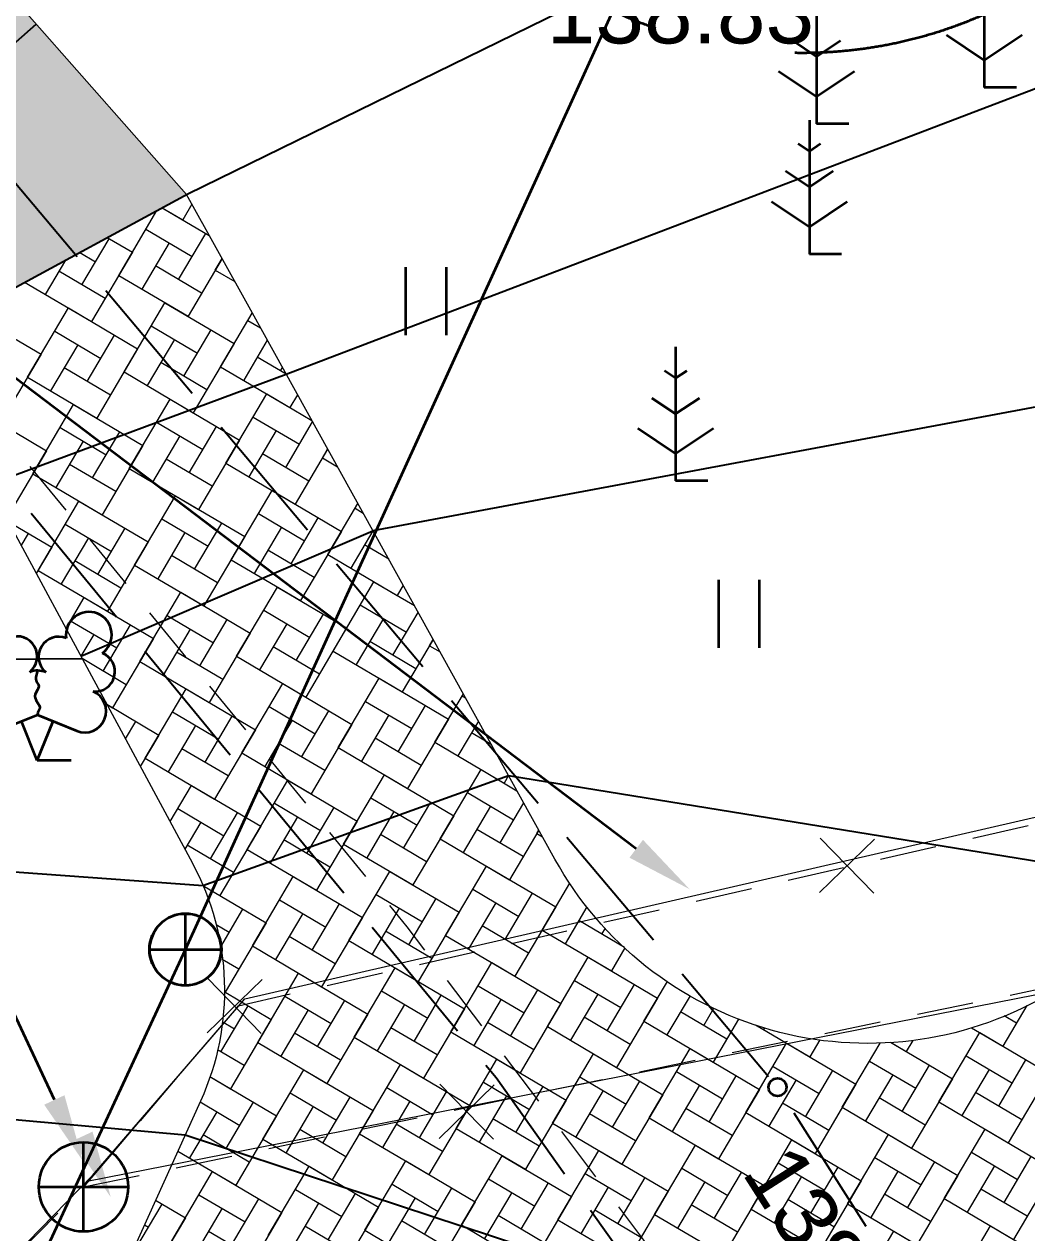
# Model space of a CAD drawing. Header units: millimetres. Extents: x 368386 to 996118, y -334862 to 250838.
# Drawn here: x 779516 to 790731, y -80723 to -67202 of the extents above; entities that cross this region are included whole.
import ezdxf

# ---------------------------------------------------------------- set-up
doc = ezdxf.new("R2010")
doc.units = ezdxf.units.MM
doc.header["$MEASUREMENT"] = 0
doc.set_wipeout_variables(frame=1)
for name, pattern in [('HIDDEN', [4762.5, 3175, -1587.5]), ('Long Dashed', [1058.3333015441901, 634.9999904632571, -423.333311080933]), ('PINNASTEE', [2000, 1500, -500]), ('Wipeout_Contour', [1000, 0, -1000])]:
    doc.linetypes.add(name, pattern=pattern)
doc.layers.add('_uusvertikaal', color=5, linetype='Continuous')
doc.layers.add('New_KANAL_ELEMENDID', color=7, linetype='Continuous')
for name, color, linetype, lineweight in [('New__ASENDIPLAAN_Pen_No__1', 7, 'Continuous', 13), ('New__PRONTEX_TEKST_Pen_No__7', 7, 'Continuous', 35), ('New_ei pindi_Pen_No__7', 7, 'Continuous', 35), ('New_HALJASTUS#1_Pen_No__7', 7, 'Continuous', 35), ('New_KANAL_ELEMENDID_Pen_No__7', 7, 'Continuous', 35), ('New_Kanal_proj_kinnistu_Pen_No__36', 34, 'Continuous', 35), ('New_KKAEV_Pen_No__7', 7, 'Continuous', 35), ('New_korgus-EH2000#1_Pen_No__1', 7, 'Continuous', 13), ('New_korgus-EH2000#1_Pen_No__7', 7, 'Continuous', 35), ('New_KTRASS_Pen_No__75', 6, 'Continuous', 20), ('New_LIKV_TORUSTIK_Pen_No__1', 7, 'Continuous', 13), ('New_likvideeritav_Pen_No__1', 7, 'Continuous', 13), ('New_PUU_Pen_No__7', 7, 'Continuous', 35)]:
    doc.layers.add(name, color=color, linetype=linetype, lineweight=lineweight)
for name, color, linetype, lineweight, true_color in [('New__ASENDIPLAAN_Pen_No__102', 7, 'Continuous', 13, 0xcccccc), ('New__ASENDIPLAAN_Pen_No__181', 7, 'Continuous', 0, 0xe8e8e8), ('New_MPKAABEL_Pen_No__3', 7, 'Continuous', 18, 0xff6600), ('New_TEE#1_Pen_No__162', 7, 'Continuous', 25, 0xaaaaaa)]:
    doc.layers.add(name, color=color, linetype=linetype, lineweight=lineweight, true_color=true_color)
doc.styles.add('GENERATED_STYLE_1', font='arial.ttf')
doc.linetypes.add('Kanal11', pattern='A,0,[1,TRN_EP_AS-4-01_V01_Asendiplaan1.Shx,S=13.49206349206349,R=0,X=0,Y=0],-2650,0', length=2650)
doc.linetypes.add('Ristid', pattern='A,0,[3,TRN_EP_AS-4-01_V01_Asendiplaan1.Shx,S=2000,R=0,X=0,Y=0],-2000,0', length=2000)

# ---------------------------------------------------------------- blocks, each defined once
blk = doc.blocks.new('*X1')
at = {"layer": 'New__ASENDIPLAAN_Pen_No__102', "color": 254, "linetype": 'Continuous', "lineweight": 13, "true_color": 0xcccccc}
for p, q in [((781392.1156326815, -69216.0294997487), (781289.4223607387, -69390.0237996359)), ((780573.6103693676, -70012.6096917098), (781001.4186812617, -69287.76953124294)), ((781061.3016196953, -69255.3845309302), (781289.4223607387, -69390.0237996359)), ((781061.3016196954, -69255.38453093017), (781585.3377622878, -69564.67619240431)), ((780878.5803857755, -69495.89575819124), (781395.294319294, -69800.86577459912)), ((780162.7683944046, -70118.48165026514), (780467.7384108125, -69601.76771674659)), ((780445.2973803562, -69588.52278375269), (780726.0953775718, -69754.25272495054)), ((781242.8093110902, -70059.2227413584), (781547.779327498, -69542.50880783985)), ((780137.2952606865, -69755.09191016396), (780315.2534026084, -69860.12468350586)), ((780726.0953775718, -69754.25272495054), (780268.6403529597, -70529.32362522835)), ((781136.9373525348, -69648.38076639517), (780831.9673361268, -70165.09469991374)), ((779978.0651397342, -69841.20437644779), (779751.9264194412, -70224.35360882049)), ((781729.5112738311, -69824.82040088868), (781348.6812696453, -70470.06471632162)), ((781653.6512860534, -69953.35078280306), (781729.5112738311, -69824.82040088871)), ((780421.1253611638, -70270.96665846907), (779904.4114276452, -69965.9966420612)), ((780573.6103693676, -70012.6096917098), (781348.6812696453, -70470.06471632162)), ((781501.1662778492, -70211.70774956234), (780984.4523443308, -69906.73773315446)), ((781653.6512860534, -69953.35078280306), (781872.2453411466, -70082.36730092658)), ((779521.2910213474, -70088.2301629865), (780268.6403529597, -70529.32362522835)), ((778930.242469515, -70436.09752593117), (779705.3133697927, -70893.55255054298)), ((779552.8283615886, -71151.90951730225), (780010.2833862007, -70376.83861702443)), ((780010.2833862007, -70376.83861702443), (780785.3542864784, -70834.29364163625)), ((780632.8692782742, -71092.65060839552), (781090.3243028861, -70317.57970811769)), ((781090.3243028861, -70317.57970811769), (781865.3952031638, -70775.0347327295)), ((781712.91019496, -71033.39169948877), (782066.9069149807, -70433.61130202869)), ((780937.8392946821, -70575.93667487695), (781454.5532282006, -70880.90669128484)), ((782017.8802113679, -70516.67776597022), (782159.1529200054, -70600.05840944886)), ((779857.7983779965, -70635.1955837837), (780374.512311515, -70940.16560019158)), ((780222.0273033112, -71198.52256695085), (780526.997319719, -70681.80863343232)), ((781302.0682199968, -71139.26365804412), (781607.0382364047, -70622.54972452557)), ((780116.1553447559, -70787.68059198764), (779811.1853283478, -71304.3945255062)), ((780785.3542864784, -70834.29364163625), (780327.8992618663, -71609.36454191408)), ((781196.1962614415, -70728.4216830809), (780891.2262450334, -71245.13561659945)), ((781865.3952031638, -70775.0347327295), (781407.940178552, -71550.10563300733)), ((782235.6047355554, -70738.0067525986), (781971.267161719, -71185.87670769272)), ((779705.3133697927, -70893.55255054298), (779247.8583451807, -71668.6234508208)), ((782446.0604988639, -71117.74951797116), (782123.7521699232, -70927.51974093344)), ((780480.3842700704, -71351.0075751548), (779963.6703365518, -71046.03755874692)), ((780632.8692782742, -71092.65060839552), (781407.940178552, -71550.10563300733)), ((781560.4251867558, -71291.74866624805), (781043.7112532374, -70986.77864984017)), ((781712.91019496, -71033.39169948877), (782487.9810952377, -71490.84672410059)), ((782382.1091366824, -71080.00474913737), (782404.3025561301, -71042.40220316862)), ((779552.8283615886, -71151.90951730225), (780327.8992618663, -71609.36454191408)), ((781772.1691038666, -72113.43261617448), (782229.6241284785, -71338.36171589665)), ((782229.6241284785, -71338.36171589665), (782732.9680777226, -71635.44062649336)), ((782573.0003767048, -71346.79765373857), (782487.9810952377, -71490.84672410059)), ((778989.5013784214, -71516.13844261687), (779764.5722786991, -71973.59346722868)), ((779612.0872704951, -72231.95043398796), (780069.5422951072, -71456.87953371013)), ((780069.5422951072, -71456.87953371013), (780844.6131953849, -71914.33455832195)), ((780692.1281871807, -72172.69152508122), (781149.5832117926, -71397.6206248034)), ((781149.5832117926, -71397.6206248034), (781924.6541120703, -71855.07564941522)), ((780997.0982035886, -71655.97759156267), (781513.8121371071, -71960.94760797053)), ((782077.1391202745, -71596.71868265592), (782593.853053793, -71901.6886990638)), ((782441.368045589, -72160.04566582308), (782741.6981972796, -71651.19310430856)), ((779917.057286903, -71715.2365004694), (780433.7712204215, -72020.20651687728)), ((780281.2862122176, -72278.56348363656), (780586.2562286255, -71761.84955011802)), ((781361.3271289032, -72219.30457472982), (781666.2971453111, -71702.59064121127)), ((782335.4960870337, -71749.20369085985), (782030.5260706256, -72265.91762437842)), ((780175.4142536623, -71867.72150867333), (779870.4442372543, -72384.4354421919)), ((780844.6131953849, -71914.33455832195), (780387.1581707728, -72689.40545859978)), ((781255.4551703479, -71808.4625997666), (780950.4851539399, -72325.17653328516)), ((781924.6541120703, -71855.07564941522), (781467.1990874584, -72630.14654969303)), ((779764.5722786991, -71973.59346722868), (779317.5606992624, -72730.96992757585)), ((781619.6840956623, -72371.78958293376), (781102.9701621439, -72066.81956652588)), ((782699.7250123481, -72312.53067402702), (782183.0110788298, -72007.56065761913)), ((782910.3960178545, -71955.58855487854), (782547.2400041443, -72570.8876407863)), ((782852.2100205522, -72054.17370726774), (782910.3960178545, -71955.58855487857)), ((782852.2100205522, -72054.17370726774), (783019.8756565814, -72153.1317350156)), ((780539.6431789768, -72431.0484918405), (780022.9292454583, -72126.07847543262)), ((780692.1281871807, -72172.69152508122), (781467.1990874584, -72630.14654969303)), ((781772.1691038666, -72113.43261617448), (782547.2400041443, -72570.8876407863)), ((779612.0872704951, -72231.95043398796), (780387.1581707728, -72689.40545859978)), ((781831.428012773, -73193.47353286018), (782288.883037385, -72418.40263258235)), ((782288.883037385, -72418.40263258235), (783063.9539376626, -72875.85765719418)), ((779671.3461794017, -73311.99135067368), (780128.8012040138, -72536.92045039586)), ((780128.8012040138, -72536.92045039586), (780903.8721042913, -72994.37547500768)), ((780751.3870960873, -73252.73244176693), (781208.8421206992, -72477.6615414891)), ((781208.8421206992, -72477.6615414891), (781983.9130209769, -72935.11656610091)), ((782911.4689294586, -73134.21462395343), (783247.7916590038, -72564.37945601848)), ((781056.3571124952, -72736.01850824837), (781573.0710460137, -73040.98852465625)), ((782136.398029181, -72676.75959934162), (782653.1119626994, -72981.7296157495)), ((782500.6269544954, -73240.08658250878), (782805.5969709033, -72723.37264899023)), ((783216.4389458665, -72617.50069043488), (783306.78323544, -72670.82284353797)), ((779336.4381755758, -72765.96988479065), (779823.8311876057, -73053.63438391438)), ((779976.3161958096, -72795.27741715511), (780493.0301293281, -73100.247433563)), ((780340.5451211242, -73358.60440032228), (780645.5151375321, -72841.89046680373)), ((781420.5860378098, -73299.34549141552), (781725.5560542177, -72782.63155789698)), ((782394.7549959401, -72829.24460754557), (782089.7849795321, -73345.95854106412)), ((783063.9539376626, -72875.85765719418), (782606.4989130507, -73650.928557472)), ((783416.4894795786, -72868.77490658838), (783169.8258962178, -73286.69963215738)), ((779483.8967921541, -73039.36687840954), (779565.4742208464, -72901.14937571045)), ((780234.673162569, -72947.76242535906), (779929.7031461609, -73464.47635887761)), ((780903.8721042913, -72994.37547500768), (780446.4170796794, -73769.4463752855)), ((781314.7140792545, -72888.5035164523), (781009.7440628465, -73405.21744997086)), ((781983.9130209769, -72935.11656610091), (781526.457996365, -73710.18746637875)), ((779823.8311876057, -73053.63438391438), (779650.2328850456, -73347.7638292432)), ((781678.9430045689, -73451.83049961946), (781162.2290710505, -73146.86048321158)), ((782758.9839212546, -73392.57159071272), (782242.2699877362, -73087.60157430485)), ((782911.4689294586, -73134.21462395343), (783686.5398297363, -73591.66964856526)), ((783593.6908142987, -73188.51395206024), (783322.3109044218, -73028.3426653981)), ((780598.9020878834, -73511.08940852621), (780082.1881543649, -73206.11939211834)), ((780751.3870960873, -73252.73244176693), (781526.457996365, -73710.18746637875)), ((781831.428012773, -73193.47353286018), (782606.4989130507, -73650.928557472)), ((783580.6678711812, -73180.82767360203), (783585.1873001533, -73173.17035715842)), ((779671.3461794017, -73311.99135067368), (780446.4170796794, -73769.4463752855)), ((781890.6869216796, -74273.5144495459), (782348.1419462916, -73498.44354926808)), ((782348.1419462916, -73498.44354926808), (783123.2128465693, -73955.8985738799)), ((782970.7278383652, -74214.25554063916), (783428.1828629773, -73439.18464036133)), ((783428.1828629773, -73439.18464036133), (783880.5983931574, -73706.20506058248)), ((783753.885120728, -73477.56580772836), (783686.5398297363, -73591.66964856526)), ((779982.9050708287, -73964.5577309106), (780188.0601129204, -73616.96136708156)), ((780188.0601129204, -73616.96136708156), (780963.1310131979, -74074.41639169338)), ((780810.6460049939, -74332.77335845264), (781268.1010296058, -73557.70245817481)), ((781268.1010296058, -73557.70245817481), (782043.1719298835, -74015.15748278663)), ((781115.6160214018, -73816.05942493408), (781632.3299549203, -74121.02944134196)), ((782195.6569380875, -73756.80051602735), (782712.370871606, -74061.77053243521)), ((782559.885863402, -74320.1274991945), (782864.8558798099, -73803.41356567595)), ((783275.6978547731, -73697.5416071206), (783792.4117882916, -74002.51162352848)), ((783639.9267800878, -74260.86859028776), (783922.5829413027, -73781.96125829835)), ((780035.5751047162, -73875.31833384083), (780552.2890382347, -74180.28835024871)), ((780399.8040300308, -74438.64531700798), (780704.7740464387, -73921.93138348944)), ((781479.8449467164, -74379.38640810124), (781784.8149631243, -73862.6724745827)), ((782454.0139048467, -73909.28552423128), (782149.0438884387, -74425.99945774984)), ((783123.2128465693, -73955.8985738799), (782665.7578219573, -74730.96947415771)), ((783534.0548215325, -73850.02661532453), (783229.0848051244, -74366.7405488431)), ((780293.9320714755, -74027.80334204476), (780149.2411637203, -74272.95468174419)), ((780963.1310131979, -74074.41639169338), (780505.675988586, -74849.4872919712)), ((781373.9729881611, -73968.54443313803), (781069.0029717531, -74485.25836665658)), ((782043.1719298835, -74015.15748278663), (781585.7169052716, -74790.22838306446)), ((784091.2807618775, -74086.35670886835), (783745.798738643, -74671.71056525098)), ((784050.768755051, -74154.99663173243), (784091.2807618775, -74086.35670886838)), ((781738.2019134755, -74531.87141630518), (781221.4879799571, -74226.9013998973)), ((782818.2428301612, -74472.61250739844), (782301.5288966428, -74167.64249099056)), ((782970.7278383652, -74214.25554063916), (783745.798738643, -74671.71056525098)), ((783898.283746847, -74413.3535984917), (783381.5698133284, -74108.38358208381)), ((784050.768755051, -74154.99663173243), (784167.505972016, -74223.89616910473)), ((780658.16099679, -74591.13032521193), (780163.3297086533, -74299.07567703427)), ((780810.6460049939, -74332.77335845264), (781585.7169052716, -74790.22838306446)), ((781890.6869216796, -74273.5144495459), (782665.7578219573, -74730.96947415771)), ((781949.9458305862, -75353.55536623161), (782407.4008551982, -74578.48446595378)), ((782407.4008551982, -74578.48446595378), (783182.4717554759, -75035.9394905656)), ((783029.9867472718, -75294.29645732486), (783487.4417718839, -74519.22555704703)), ((783487.4417718839, -74519.22555704703), (784262.5126721615, -74976.68058165886)), ((780869.9049139005, -75412.81427513834), (781327.3599385124, -74637.74337486053)), ((781327.3599385124, -74637.74337486053), (782102.4308387901, -75095.19839947234)), ((784110.0276639576, -75235.03754841813), (784428.676403027, -74695.14761000838)), ((784414.9976803655, -74718.32361489958), (784454.4135508747, -74741.58727762703)), ((780438.960219679, -74810.1109411155), (780505.675988586, -74849.4872919712)), ((780438.960219679, -74810.11094111553), (781022.3899221044, -75154.45730837907)), ((781174.8749303084, -74896.10034161978), (781691.5888638269, -75201.07035802766)), ((782254.9158469941, -74836.84143271304), (782771.6297805127, -75141.81144912093)), ((782619.1447723086, -75400.16841588021), (782924.1147887165, -74883.45448236166)), ((783334.9567636797, -74777.5825238063), (783851.6706971982, -75082.55254021418)), ((783699.1856889944, -75340.90950697346), (784004.1557054023, -74824.19557345491)), ((780648.249442395, -75198.14553424512), (780764.0329553452, -75001.97230017514)), ((781539.103855623, -75459.42732478694), (781844.073872031, -74942.7133912684)), ((782513.2728137533, -74989.32644091698), (782208.3027973453, -75506.04037443554)), ((783182.4717554759, -75035.9394905656), (782725.016730864, -75811.01039084342)), ((783593.313730439, -74930.06753201025), (783288.343714031, -75446.7814655288)), ((784262.5126721615, -74976.68058165886), (783805.0576475495, -75751.75148193668)), ((784597.3742236018, -74999.54306057829), (784368.3846307168, -75387.52255662208)), ((781022.3899221044, -75154.45730837907), (780814.5855352866, -75506.54248507878)), ((781433.2318970676, -75048.58534982373), (781128.2618806597, -75565.29928334229)), ((782102.4308387901, -75095.19839947234), (781644.9758141782, -75870.26929975016)), ((784741.3211297333, -75259.27838614926), (784520.8696389208, -75129.1655898628)), ((781797.4608223821, -75611.91233299088), (781280.7468888637, -75306.94231658301)), ((782877.5017390678, -75552.65342408414), (782360.7878055495, -75247.68340767626)), ((783029.9867472718, -75294.29645732486), (783805.0576475495, -75751.75148193668)), ((783957.5426557536, -75493.3945151774), (783440.828722235, -75188.42449876953)), ((784110.0276639576, -75235.03754841813), (784885.0985642353, -75692.49257302996)), ((780869.9049139005, -75412.81427513834), (781644.9758141782, -75870.26929975016)), ((781949.9458305862, -75353.55536623161), (782725.016730864, -75811.01039084342)), ((784169.2865728642, -76315.07846510386), (784626.7415974761, -75540.00756482602)), ((784626.7415974761, -75540.00756482602), (785028.228708592, -75776.9694946715)), ((781147.2577210696, -76123.33638674606), (781386.6188474189, -75717.78429154622)), ((781386.6188474189, -75717.78429154622), (782161.6897476966, -76175.23931615804)), ((782009.2047394927, -76433.59628291731), (782466.6597641046, -75658.52538263948)), ((782466.6597641046, -75658.52538263948), (783241.7306643823, -76115.9804072513)), ((783089.2456561783, -76374.33737401056), (783546.7006807904, -75599.26647373274)), ((783546.7006807904, -75599.26647373274), (784321.7715810679, -76056.72149834456)), ((784934.7698647513, -75608.33396171826), (784885.0985642353, -75692.49257302996)), ((784474.2565892721, -75798.36453158529), (784990.9705227906, -76103.33454799317)), ((781234.1338392149, -75976.14125830549), (781750.8477727334, -76281.11127471337)), ((782314.1747559006, -75916.88234939874), (782830.8886894191, -76221.85236580663)), ((782678.4036812151, -76480.20933256591), (782983.373697623, -75963.49539904736)), ((783394.2156725862, -75857.62344049201), (783910.9296061047, -76162.59345689988)), ((783758.4445979008, -76420.95042365916), (784063.4146143087, -75904.23649014063)), ((784732.6135560313, -75950.84953978923), (784427.6435396234, -76467.56347330779)), ((784838.4855145867, -76361.69151475246), (785103.467685326, -75912.72941228827)), ((781598.3627645295, -76539.46824147264), (781903.3327809374, -76022.7543079541)), ((782572.5317226598, -76069.36735760269), (782267.5617062518, -76586.08129112124)), ((783241.7306643823, -76115.9804072513), (782784.2756397704, -76891.05130752912)), ((783652.5726393455, -76010.10844869594), (783347.6026229375, -76526.82238221451)), ((784321.7715810679, -76056.72149834456), (783864.316556456, -76831.79239862238)), ((781492.4908059741, -76128.62626650943), (781313.5938139613, -76431.73333757966)), ((782161.6897476966, -76175.23931615804), (781704.2347230847, -76950.31021643587)), ((785096.8424813458, -76514.17652295639), (784580.1285478274, -76209.20650654851)), ((785272.1655059007, -76217.12486285825), (784944.3574731419, -76772.53348971567)), ((785249.3274895499, -76255.81955619711), (785272.1655059007, -76217.12486285828)), ((785249.3274895499, -76255.81955619711), (785315.1362874508, -76294.66060319376)), ((781856.7197312886, -76691.95324967659), (781340.0057977702, -76386.98323326871)), ((782936.7606479743, -76632.69434076984), (782420.0467144559, -76327.72432436196)), ((783089.2456561783, -76374.33737401056), (783864.316556456, -76831.79239862238)), ((784016.80156466, -76573.43543186311), (783500.0876311415, -76268.46541545523)), ((784169.2865728642, -76315.07846510386), (784944.3574731419, -76772.53348971567)), ((782009.2047394927, -76433.59628291731), (782784.2756397704, -76891.05130752912)), ((784228.5454817706, -77395.11938178955), (784686.0005063826, -76620.04848151174)), ((784686.0005063826, -76620.04848151174), (785461.0714066603, -77077.50350612355)), ((782068.4636483993, -77513.63719960302), (782525.9186730112, -76738.5662993252)), ((782525.9186730112, -76738.5662993252), (783300.9895732889, -77196.02132393702)), ((783148.5045650849, -77454.37829069629), (783605.959589697, -76679.30739041846)), ((783605.959589697, -76679.30739041846), (784381.0304899745, -77136.76241503027)), ((781514.8402564963, -76838.5276035891), (781704.2347230847, -76950.31021643587)), ((781514.8402564963, -76838.52760358906), (782220.9486566032, -77255.28023284375)), ((784533.5154981785, -76878.40544827099), (785050.229431697, -77183.37546467887)), ((784897.7444234932, -77441.73243143815), (785202.714439901, -76925.0184979196)), ((785308.5863984564, -77335.8604728828), (785618.737417844, -76810.36831106235)), ((785613.5564148643, -76819.14653936426), (785630.3331731783, -76829.0483591651)), ((782373.4336648072, -76996.92326608447), (782890.1475983257, -77301.89328249234)), ((782737.6625901217, -77560.25024925162), (783042.6326065296, -77043.53631573307)), ((783453.4745814928, -76937.66435717772), (783970.1885150113, -77242.6343735856)), ((783817.7035068074, -77500.99134034489), (784122.6735232153, -76984.27740682634)), ((784791.8724649377, -77030.89045647494), (784486.9024485298, -77547.60438999349)), ((781714.6265717677, -77522.92515428248), (781962.5916898439, -77102.79522463982)), ((782631.7906315664, -77149.4082742884), (782326.8206151584, -77666.12220780697)), ((783300.9895732889, -77196.02132393702), (782843.534548677, -77971.09222421484)), ((783711.8315482521, -77090.14936538166), (783406.8615318441, -77606.86329890022)), ((784381.0304899745, -77136.76241503027), (783923.5754653626, -77911.8333153081)), ((785461.0714066603, -77077.50350612355), (785003.6163820483, -77852.57440640137)), ((785811.2558705505, -77074.40421195373), (785566.9433652154, -77488.34548108676)), ((781662.2944500563, -77273.91185246645), (781810.10668164, -77361.15219139909)), ((782220.9486566032, -77255.28023284375), (781763.4936319913, -78030.35113312159)), ((785156.1013902522, -77594.21743964209), (784639.3874567338, -77289.24742323422)), ((785308.5863984564, -77335.8604728828), (786083.6572987341, -77793.31549749464)), ((786229.5702907421, -77531.07965742254), (785719.4283734196, -77229.98851432747)), ((785977.7853401788, -77382.4735225314), (786017.2549686955, -77315.59971229392)), ((782996.0195568809, -77712.73525745557), (782479.3056233625, -77407.76524104769)), ((783148.5045650849, -77454.37829069629), (783923.5754653626, -77911.8333153081)), ((784076.0604735666, -77653.47634854882), (783559.3465400481, -77348.50633214094)), ((784228.5454817706, -77395.11938178955), (785003.6163820483, -77852.57440640137)), ((782068.4636483993, -77513.63719960302), (782843.534548677, -77971.09222421484)), ((786235.4155553451, -77536.18987366762), (786083.6572987341, -77793.31549749464)), ((781915.9786401952, -77771.9941663623), (781732.3966092453, -77663.64211436763)), ((784287.8043906773, -78475.16029847525), (784745.2594152892, -77700.08939819744)), ((784745.2594152892, -77700.08939819744), (785520.3303155669, -78157.54442280925)), ((785367.845307363, -78415.90138956852), (785825.3003319749, -77640.83048929069)), ((785825.3003319749, -77640.83048929069), (786600.3712322526, -78098.2855139025)), ((782127.7225573059, -78593.67811628873), (782585.1775819178, -77818.6072160109)), ((782585.1775819178, -77818.6072160109), (783360.2484821955, -78276.06224062272)), ((783207.7634739915, -78534.41920738199), (783665.2184986036, -77759.34830710416)), ((783665.2184986036, -77759.34830710416), (784440.2893988811, -78216.80333171599)), ((784592.7744070851, -77958.4463649567), (785109.4883406037, -78263.41638136457)), ((784957.0033323998, -78521.77334812385), (785261.9733488075, -78005.05941460532)), ((785672.8153237709, -77899.18745604996), (786189.5292572894, -78204.15747245784)), ((786037.0442490854, -78462.51443921712), (786342.0142654933, -77945.80050569857)), ((786447.8862240486, -78356.64248066179), (786709.997026859, -77912.54536733532)), ((781752.1887672793, -78023.67888266906), (781763.4936319913, -78030.35113312159)), ((781752.1887672793, -78023.67888266902), (782280.2075655098, -78335.32114952947)), ((782432.6925737138, -78076.96418277017), (782949.4065072323, -78381.93419917805)), ((782796.9214990283, -78640.29116593732), (783101.8915154362, -78123.57723241879)), ((783512.7334903994, -78017.70527386342), (784029.4474239179, -78322.6752902713)), ((783876.962415714, -78581.03225703059), (784181.932432122, -78064.31832351204)), ((784851.1313738443, -78110.93137316064), (784546.1613574364, -78627.6453066792)), ((785931.17229053, -78051.6724642539), (785626.202274122, -78568.38639777245)), ((786600.3712322526, -78098.2855139025), (786142.9162076407, -78873.35641418034)), ((786965.1725517408, -78070.42072625677), (786706.2431908078, -78509.12748886574)), ((781716.8805823427, -78699.55007484407), (782021.8505987505, -78182.83614132552)), ((782691.049540473, -78229.4491909741), (782386.079524065, -78746.16312449267)), ((783360.2484821955, -78276.06224062272), (782902.7934575836, -79051.13314090055)), ((783771.0904571587, -78170.19028206737), (783466.1204407507, -78686.90421558592)), ((784440.2893988811, -78216.80333171599), (783982.8343742692, -78991.8742319938)), ((785520.3303155669, -78157.54442280925), (785062.875290955, -78932.61532308708)), ((787375.4421325303, -78555.74053851434), (786858.7281990118, -78250.77052210645)), ((787117.0851657711, -78403.25553031039), (787230.6634066771, -78210.8187120555)), ((790732.1430012326, -78180.44426886679), (790463.0798743833, -78636.3207785534)), ((781731.9154165225, -78360.0685648739), (781869.3655905466, -78441.19310808479)), ((782280.2075655098, -78335.32114952947), (781822.7525408979, -79110.39204980728)), ((785215.3602991588, -78674.2583563278), (784698.6463656405, -78369.28833991992)), ((785367.845307363, -78415.90138956852), (786142.9162076407, -78873.35641418034)), ((786295.4012158446, -78614.99944742105), (785778.6872823262, -78310.02943101317)), ((786447.8862240486, -78356.64248066179), (787222.9571243263, -78814.0975052736)), ((787506.6163865131, -78333.49060866822), (787222.9571243263, -78814.0975052736)), ((787696.8448939193, -78397.08061226188), (788302.998041012, -78754.83859636687)), ((790615.5648825873, -78377.96381179412), (790478.2543857954, -78296.92170755971)), ((783055.2784657875, -78792.77617414127), (782538.5645322691, -78487.80615773339)), ((783207.7634739915, -78534.41920738199), (783982.8343742692, -78991.8742319938)), ((784135.3193824732, -78733.51726523452), (783618.6054489547, -78428.54724882665)), ((784287.8043906773, -78475.16029847525), (785062.875290955, -78932.61532308708)), ((787797.5678065853, -78430.7504889051), (787786.2841074935, -78449.86857995899)), ((789747.2678830122, -79258.90667062729), (790204.7229076242, -78483.83577034945)), ((790110.7421211231, -78428.36731838407), (790463.0798743833, -78636.3207785534)), ((790204.7229076242, -78483.83577034945), (790979.7938079018, -78941.29079496127)), ((781975.2375491018, -78852.035083048), (781677.9991461454, -78676.60184088748)), ((782127.7225573059, -78593.67811628873), (782902.7934575836, -79051.13314090055)), ((786507.1451329552, -79436.6833973475), (786964.6001575672, -78661.61249706967)), ((786964.6001575672, -78661.61249706967), (787739.6710578448, -79119.06752168149)), ((787587.1860496409, -79377.42448844075), (788044.6410742528, -78602.35358816292)), ((788044.6410742528, -78602.35358816292), (788819.7119745305, -79059.80861277475)), ((788416.0412854512, -78563.30822830048), (788302.998041012, -78754.83859636687)), ((788667.2269663266, -79318.16557953402), (789091.3212716081, -78599.61809986406)), ((789206.1803083833, -78591.19584625812), (789383.0389576977, -78695.57968746014)), ((789206.1803083834, -78591.19584625812), (789899.7528912162, -79000.54970386802)), ((789456.3985988214, -78571.28566940212), (789383.0389576977, -78695.57968746014)), ((784347.0632995839, -79555.20121516098), (784804.5183241958, -78780.13031488315)), ((784804.5183241958, -78780.13031488315), (785579.5892244735, -79237.58533949497)), ((785427.1042162696, -79495.94230625423), (785884.5592408815, -78720.87140597642)), ((785884.5592408815, -78720.87140597642), (786659.6301411592, -79178.32643058823)), ((788972.1969827345, -78801.45164601547), (789488.910916253, -79106.42166242334)), ((790052.2378994201, -78742.19273710872), (790568.9518329386, -79047.1627535166)), ((790416.4668247347, -79305.51972027589), (790721.4368411426, -78788.80578675734)), ((782186.9814662124, -79673.71903297443), (782644.4364908243, -78898.6481326966)), ((782644.4364908243, -78898.6481326966), (783419.507391102, -79356.10315730842)), ((783267.0223828981, -79614.4601240677), (783724.4774075102, -78839.38922378988)), ((783724.4774075102, -78839.38922378988), (784499.5483077877, -79296.8442484017)), ((786812.1151493631, -78919.96946382894), (787328.8290828816, -79224.93948023682)), ((787892.1560660488, -78860.71055492219), (788408.8699995673, -79165.68057133007)), ((788256.3849913634, -79424.03753808935), (788561.3550077712, -78907.3236045708)), ((789230.5539494937, -78953.9366542194), (788925.5839330857, -79470.65058773797)), ((789336.425908049, -79364.77862918262), (789641.3959244569, -78848.06469566408)), ((790310.5948661794, -78894.67774531266), (790005.6248497714, -79411.39167883122)), ((790979.7938079018, -78941.29079496127), (790522.3387832899, -79716.3616952391)), ((781594.5177553402, -78975.68547082573), (781822.7525408979, -79110.39204980728)), ((781594.5177553402, -78975.68547082573), (782339.4664744163, -79415.36206621517)), ((783571.992399306, -79097.74619054915), (784088.7063328245, -79402.71620695702)), ((784652.0333159917, -79038.48728164242), (785168.7472495103, -79343.4572980503)), ((785016.2622413064, -79601.81426480958), (785321.2322577141, -79085.10033129103)), ((785732.0742326775, -78979.22837273567), (786248.788166196, -79284.19838914355)), ((786096.303157992, -79542.55535590283), (786401.2731743999, -79025.84142238428)), ((787070.4721161224, -79072.45447203287), (786765.5020997144, -79589.16840555143)), ((787176.3440746777, -79483.29644699609), (787481.3140910856, -78966.58251347755)), ((788150.513032808, -79013.19556312614), (787845.5430164001, -79529.90949664469)), ((788819.7119745305, -79059.80861277475), (788362.2569499186, -79834.87951305257)), ((789899.7528912162, -79000.54970386802), (789442.2978666043, -79775.62060414584)), ((782491.9514826203, -79157.00509945587), (783008.6654161388, -79461.97511586375)), ((782856.1804079348, -79720.33208262303), (783161.1504243427, -79203.61814910448)), ((783936.2213246207, -79661.0731737163), (784241.1913410285, -79144.35924019775)), ((784910.390282751, -79190.97228984635), (784605.420266343, -79707.68622336492)), ((785990.4311994367, -79131.71338093962), (785685.4611830286, -79648.42731445818)), ((786659.6301411592, -79178.32643058823), (786202.1751165473, -79953.39733086605)), ((787739.6710578448, -79119.06752168149), (787282.2160332329, -79894.13842195932)), ((789594.7828748082, -79517.26363738657), (789078.0689412898, -79212.29362097869)), ((790674.8237914939, -79458.00472847982), (790158.1098579754, -79153.03471207194)), ((781670.2675326938, -79368.74901656655), (781365.2975162859, -79885.46295008512)), ((781484.5624546194, -79259.14391975461), (781928.6244994531, -79521.2340247705)), ((781776.1394912492, -79779.59099152977), (782081.109507657, -79262.87705801123)), ((782750.3084493795, -79309.49010765982), (782445.3384329715, -79826.20404117837)), ((783419.507391102, -79356.10315730842), (782962.0523664901, -80131.17405758625)), ((783830.3493660653, -79250.23119875308), (783525.3793496573, -79766.94513227165)), ((784499.5483077877, -79296.8442484017), (784042.0932831758, -80071.91514867952)), ((785579.5892244735, -79237.58533949497), (785122.1341998616, -80012.6562397728)), ((787434.7010414369, -79635.78145520003), (786917.9871079184, -79330.81143879215)), ((788514.7419581225, -79576.52254629329), (787998.0280246041, -79271.5525298854)), ((788667.2269663266, -79318.16557953402), (789442.2978666043, -79775.62060414584)), ((789747.2678830122, -79258.90667062729), (790522.3387832899, -79716.3616952391)), ((782339.4664744163, -79415.36206621517), (781882.0114498044, -80190.432966493)), ((785274.6192080654, -79754.29927301352), (784757.905274547, -79449.32925660563)), ((785427.1042162696, -79495.94230625423), (786202.1751165473, -79953.39733086605)), ((786354.6601247512, -79695.04036410677), (785837.9461912328, -79390.0703476989)), ((786507.1451329552, -79436.6833973475), (787282.2160332329, -79894.13842195932)), ((787587.1860496409, -79377.42448844075), (788362.2569499186, -79834.87951305257)), ((782034.4964580083, -79932.07599973372), (781517.7825244899, -79627.10598332583)), ((783114.537374694, -79872.81709082697), (782597.8234411756, -79567.84707441909)), ((783267.0223828981, -79614.4601240677), (784042.0932831758, -80071.91514867952)), ((784194.5782913798, -79813.55818192025), (783677.8643578613, -79508.58816551237)), ((784347.0632995839, -79555.20121516098), (785122.1341998616, -80012.6562397728)), ((788726.4858752332, -80398.20649621975), (789183.9408998451, -79623.13559594192)), ((789183.9408998451, -79623.13559594192), (789959.0118001228, -80080.59062055373)), ((789806.5267919188, -80338.947587313), (790263.9818165308, -79563.87668703518)), ((790263.9818165308, -79563.87668703518), (791039.0527168084, -80021.331711647)), ((782186.9814662124, -79673.71903297443), (782962.0523664901, -80131.17405758625)), ((786566.4040418618, -80516.7243140332), (787023.8590664738, -79741.65341375537)), ((787023.8590664738, -79741.65341375537), (787798.9299667514, -80199.10843836718)), ((787646.4449585475, -80457.46540512647), (788103.8999831594, -79682.39450484865)), ((788103.8999831594, -79682.39450484865), (788878.9708834371, -80139.84952946047)), ((781235.5378815511, -79808.87744432046), (781882.0114498044, -80190.432966493)), ((784406.3222084903, -80635.24213184668), (784863.7772331022, -79860.17123156885)), ((784863.7772331022, -79860.17123156885), (785638.84813338, -80317.62625618068)), ((785486.363125176, -80575.98322293993), (785943.818149788, -79800.91232266212)), ((785943.818149788, -79800.91232266212), (786718.8890500657, -80258.36734727393)), ((789031.455891641, -79881.49256270118), (789548.1698251596, -80186.46257910907)), ((790111.4968083267, -79822.23365379444), (790628.2107418452, -80127.20367020232)), ((790475.7257336413, -80385.5606369616), (790780.6957500492, -79868.84670344305)), ((781166.1994584333, -80813.0188585669), (781623.6544830452, -80037.94795828906)), ((781623.6544830452, -80037.94795828906), (782398.7253833229, -80495.40298290088)), ((782246.240375119, -80753.75994966015), (782703.6953997309, -79978.68904938233)), ((782703.6953997309, -79978.68904938233), (783478.7663000086, -80436.14407399415)), ((783326.2812918046, -80694.50104075341), (783783.7363164166, -79919.43014047558)), ((783783.7363164166, -79919.43014047558), (784558.8072166942, -80376.8851650874)), ((786871.3740582697, -80000.01038051464), (787388.0879917882, -80304.98039692252)), ((787951.4149749554, -79940.75147160792), (788468.1289084739, -80245.72148801578)), ((788315.64390027, -80504.07845477507), (788620.6139166778, -79987.36452125652)), ((789289.8128584003, -80033.97757090512), (788984.8428419923, -80550.69150442368)), ((789395.6848169556, -80444.81954586835), (789700.6548333635, -79928.1056123498)), ((790369.853775086, -79974.71866199838), (790064.883758678, -80491.43259551693)), ((791039.0527168084, -80021.331711647), (790581.5976921965, -80796.40261192482)), ((783631.2513082125, -80177.78710723485), (784147.965241731, -80482.75712364273)), ((784711.2922248982, -80118.52819832812), (785228.0061584167, -80423.498214736)), ((785075.5211502129, -80681.85518149528), (785380.4911666206, -80165.14124797673)), ((785791.333141584, -80059.26928942138), (786308.0470751025, -80364.23930582927)), ((786155.5620668984, -80622.59627258853), (786460.5320833063, -80105.88233907)), ((787129.731025029, -80152.49538871858), (786824.761008621, -80669.20932223713)), ((787235.6029835843, -80563.3373636818), (787540.5729999922, -80046.62343016325)), ((788209.7719417146, -80093.23647981185), (787904.8019253067, -80609.95041333041)), ((788878.9708834371, -80139.84952946047), (788421.5158588252, -80914.92042973828)), ((789959.0118001228, -80080.59062055373), (789501.5567755108, -80855.66152083156)), ((781471.1694748412, -80296.30492504833), (781987.8834083597, -80601.27494145621)), ((782551.2103915268, -80237.0460161416), (783067.9243250454, -80542.01603254947)), ((782915.4393168414, -80800.37299930875), (783220.4093332493, -80283.6590657902)), ((783995.4802335271, -80741.11409040201), (784300.450249935, -80224.40015688346)), ((784969.6491916574, -80271.01320653206), (784664.6791752495, -80787.72714005061)), ((786049.6901083431, -80211.75429762532), (785744.7200919351, -80728.46823114388)), ((786718.8890500657, -80258.36734727393), (786261.4340254538, -81033.43824755176)), ((787798.9299667514, -80199.10843836718), (787341.4749421395, -80974.17933864502)), ((789654.0417837148, -80597.30455407228), (789137.3278501964, -80292.3345376644)), ((790734.0827004005, -80538.04564516553), (790217.368766882, -80233.07562875767)), ((780755.3574834702, -80918.89081712223), (781060.3274998781, -80402.1768836037)), ((780986.5133084828, -80358.61096888626), (781318.6844666373, -80554.66189180763)), ((781729.5264416004, -80448.78993325226), (781424.5564251925, -80965.50386677083)), ((781835.3984001558, -80859.6319082155), (782140.3684165636, -80342.91797469695)), ((782809.5673582861, -80389.53102434553), (782504.5973418781, -80906.2449578641)), ((783478.7663000086, -80436.14407399415), (783021.3112753966, -81211.21497427196)), ((783889.6082749718, -80330.27211543878), (783584.6382585638, -80846.98604895735)), ((784558.8072166942, -80376.8851650874), (784101.3521920823, -81151.95606536523)), ((785638.84813338, -80317.62625618068), (785181.393108768, -81092.6971564585)), ((787493.9599503435, -80715.82237188573), (786977.246016825, -80410.85235547785)), ((788574.0008670291, -80656.56346297901), (788057.2869335107, -80351.59344657113)), ((788726.4858752332, -80398.20649621975), (789501.5567755108, -80855.66152083156)), ((789806.5267919188, -80338.947587313), (790581.5976921965, -80796.40261192482)), ((781318.6844666373, -80554.66189180763), (780861.2294420254, -81329.73279208544)), ((782398.7253833229, -80495.40298290088), (781941.270358711, -81270.47388317871)), ((785333.8781169719, -80834.34018969921), (784817.1641834535, -80529.37017329135)), ((785486.363125176, -80575.98322293993), (786261.4340254538, -81033.43824755176)), ((786413.9190336576, -80775.08128079248), (785897.2051001393, -80470.1112643846)), ((786566.4040418618, -80516.7243140332), (787341.4749421395, -80974.17933864502)), ((787646.4449585475, -80457.46540512647), (788421.5158588252, -80914.92042973828)), ((780862.0010219486, -80633.47773116919), (780907.8424916741, -80660.53385036295)), ((782093.7553669149, -81012.11691641943), (781577.0414333965, -80707.14690001155)), ((783173.7962836006, -80952.85800751268), (782657.0823500822, -80647.88799110481)), ((783326.2812918046, -80694.50104075341), (784101.3521920823, -81151.95606536523)), ((784253.8372002863, -80893.59909860595), (783737.1232667678, -80588.62908219807)), ((784406.3222084903, -80635.24213184668), (785181.393108768, -81092.6971564585)), ((788785.7447841397, -81478.24741290545), (789243.1998087516, -80703.17651262762)), ((789243.1998087516, -80703.17651262762), (790018.2707090293, -81160.63153723945)), ((789865.7857008254, -81418.9885039987), (790323.2407254374, -80643.91760372088)), ((790323.2407254374, -80643.91760372088), (791098.311625715, -81101.3726283327))]:
    blk.add_line(p, q, dxfattribs=at)

msp = doc.modelspace()

# ---------------------------------------------------------------- hatches: boundary and pattern name
at = {"layer": 'New__ASENDIPLAAN_Pen_No__181', "linetype": 'Continuous', "lineweight": 0, "true_color": 0xe8e8e8}
msp.add_hatch(color=254, dxfattribs=at).paths.add_polyline_path([(698921.6981446419, -115530.2768582549), (703744.0407512026, -123208.9979008183, -0.03887202843307743), (702832.4323581739, -115853.6332386911, -0.03742157822841388), (703282.4696697416, -112504.2869289281, -0.03573776392279675), (704611.5884263125, -107962.294471525, -0.02765071000608543), (708261.6032882693, -99521.92543636875, -0.02002411947369439), (710387.9444156366, -95602.47043552334, -0.02898342446858303), (713073.6414532134, -91639.1082242419, -0.07773333684247144), (720047.4955151809, -84906.23302538529, -0.0282713016065234), (723989.9652858387, -82532.03092124654, -0.009347188014355814), (728115.843406648, -80452.08988133777, 0.004507260523818014), (740779.4003360049, -74146.97772709474, 0.009020572752989972), (753203.2432587454, -67532.81268233877, -0.01170486656368708), (755981.6472728777, -66040.04414377687, -0.04092998121297584), (759298.9656662478, -64684.85347294837, -0.05165219896947555), (763468.7033522084, -63872.40312326048, -0.0761910255677116), (769491.0474670142, -64157.83867633104, -0.06666932271223226), (772556.5176411842, -65234.67482177966, -0.07492772385449521), (774741.6257092806, -66781.05182807246), (778260.0638679237, -70770.3082778296), (781332.6104302615, -69108.6593343239), (777814.1722142453, -65119.40271941785, 0.07803086986975813), (772622.8711221854, -61385.97427366972, 0.05834907599235279), (769589.3066429513, -60558.43969052557, 0.1171653581726599), (760032.3265512206, -61309.07281028067, 0.03841684021918827), (756890.05364172, -62617.31607198954, 0.01101994394536065), (754220.1088756481, -64050.8761584224, -0.007635366795423511), (745848.9115286466, -68525.56925785098, -0.002975020184551572), (736487.0956635542, -73268.6849290801, 0.004823366210694588), (726601.5321549594, -78287.79694669333, 0.02252482288492878), (721140.6843378145, -81429.29230258027, 0.03115111833567157), (715078.4167063466, -85994.05718894195, 0.01688784410462784), (712257.7508858663, -88508.25704746632, 0.01672738621550916), (711237.4469064273, -89547.70342399462, 0.04222389868453461), (710603.8885250064, -90337.73836365122, 0.06080112960205578), (704662.352552374, -98642.96577618211, 0.03514811948028023), (701045.2300871176, -106603.5809946209, 0.04204878289610606), (699340.7646368695, -112422.7998418125, 0.02546073835163982)])
at = {"layer": 'New__PRONTEX_TEKST_Pen_No__7', "linetype": 'Continuous', "lineweight": 35}
for points in [[(786437.6312220079, -76326.91331441797), (786959.8112783238, -76879.59132950104), (786286.6102470394, -76526.14349547125)], [(779966.6574379039, -79184.17725387312), (780170.5281015561, -79916.68100982255), (779740.1086881832, -79289.89226698226)], [(780280.8669173933, -79591.0878894041), (780484.2863852932, -80323.71707215259), (780054.2530995404, -79696.66334755073)]]:
    msp.add_hatch(color=7, dxfattribs=at).paths.add_polyline_path(points)

# ---------------------------------------------------------------- linework, layer by layer
at = {"layer": '_uusvertikaal'}
for p, q in [((781348.0740123262, -69100.29654981295), (787542.7861773651, -66063.84413412158)), ((777098.3780133767, -69453.17192957262), (779650.8956061235, -67201.90651540585)), ((778289.2825426687, -70754.5066686316), (781348.0740123262, -69100.29654981295)), ((780149.2411637203, -74272.95468174419), (783416.4894795786, -72868.77490658838)), ((756801.2353675476, -74454.50478879584), (780163.3297086533, -74299.07567703427)), ((781519.3196844201, -76841.17140922084), (757068.5218500327, -75063.88740926697)), ((781514.8402564963, -76838.52760358906), (784934.7698647513, -75608.33396171826)), ((784934.7698647513, -75608.33396171826), (792350.2964099451, -76811.62428881577))]:
    msp.add_line(p, q, dxfattribs=at)
msp.add_lwpolyline([(779112.5513195926, -72354.48458093754), (782446.060498864, -71117.74951797121), (790963.5725446502, -67868.97941454698)], dxfattribs=at)
at = {"layer": '_uusvertikaal', "color": 5}
for points in [[(792242.4486570822, -71222.444136023), (783416.4894795786, -72868.77490658838)], [(793350.2205657156, -83599.51858117877), (781315.6323772795, -79632.06505631971)]]:
    msp.add_lwpolyline(points, dxfattribs=at)
at = {"layer": 'New__ASENDIPLAAN_Pen_No__1', "color": 7, "linetype": 'Continuous', "lineweight": 13, "flags": 128}
msp.add_lwpolyline([(723989.9652858387, -82532.03092124654, -0.009347188014355814), (728115.843406648, -80452.08988133777, 0.004507260523818014), (740779.4003360049, -74146.97772709474, 0.009020572752989972), (753203.2432587454, -67532.81268233877, -0.01170486656368708), (755981.6472728777, -66040.04414377687, -0.04092998121297584), (759298.9656662478, -64684.85347294837, -0.05165219896947555), (763468.7033522084, -63872.40312326048, -0.0761910255677116), (769491.0474670142, -64157.83867633104, -0.06666932271223226), (772556.5176411842, -65234.67482177966, -0.07492772385449521), (774741.6257092806, -66781.05182807246), (778260.0638679237, -70770.3082778296), (781332.6104302615, -69108.6593343239), (777814.1722142453, -65119.40271941785, 0.07803086986975813), (772622.8711221854, -61385.97427366972, 0.05834907599235279), (769589.3066429513, -60558.43969052557, 0.1171653581726599), (760032.3265512206, -61309.07281028067, 0.03841684021918827), (756890.05364172, -62617.31607198954, 0.01101994394536065), (754220.1088756481, -64050.8761584224, -0.007635366795423511), (745848.9115286466, -68525.56925785098, -0.002975020184551572), (736487.0956635542, -73268.6849290801, 0.004823366210694588), (726601.5321549594, -78287.79694669333, 0.02252482288492878)], format="xyb", dxfattribs=at)
msp.add_lwpolyline([(778260.0638679237, -70770.3082778296), (781397.0873436508, -76586.53527817474, -0.2341365603581545), (781489.3587374038, -79248.55589863137), (779757.4520012845, -83071.8219423602), (782198.706931862, -84256.33258252787), (787697.9771287035, -86824.31237136769), (799002.4640027278, -80374.72479098983), (797801.0025096994, -78012.7347385766), (796282.1756759788, -75026.82507059892), (790933.6149555712, -78078.35772127617, -0.4178513852653502), (785452.7726149445, -76543.00922903566), (782049.9187232727, -70402.95810063176), (781332.6104302615, -69108.6593343239)], format="xyb", close=True, dxfattribs=at)
at = {"layer": 'New__PRONTEX_TEKST_Pen_No__7', "color": 7, "linetype": 'Continuous', "lineweight": 35}
for p in [(786362.1207344654, -76426.5284049446), (779853.3830630436, -79237.03475996203)]:
    msp.add_line(p, (774261.8130054866, -67254.22198652574), dxfattribs=at)
at = {"layer": 'New_ei pindi_Pen_No__7', "color": 7, "linetype": 'HIDDEN', "lineweight": 35}
msp.add_circle((788219.4498052663, -62524.68412417271), 5000, dxfattribs=at)
at = {"layer": 'New_HALJASTUS#1_Pen_No__7', "color": 7, "linetype": 'Continuous', "lineweight": 35}
for p, q in [((783782.0977201296, -69919.49397373298), (783782.0977201296, -70680.6096830527)), ((784237.1536982788, -69919.49397373298), (784237.1536982788, -70680.6096830527)), ((787282.0977201296, -73419.49397373298), (787282.0977201296, -74180.6096830527)), ((787737.1536982788, -73419.49397373298), (787737.1536982788, -74180.6096830527))]:
    msp.add_line(p, q, dxfattribs=at)
at = {"layer": 'New_KKAEV_Pen_No__7', "color": 7, "linetype": 'Continuous', "lineweight": 35}
for p, q in [((780179.6257092461, -80709.05182837794), (780179.6257092461, -79709.05182837794)), ((779679.6257092461, -80209.05182837794), (780679.6257092461, -80209.05182837794))]:
    msp.add_line(p, q, dxfattribs=at)
msp.add_circle((780179.6257092461, -80209.05182837794), 500, dxfattribs=at)
at = {"layer": 'New_korgus-EH2000#1_Pen_No__7', "color": 7, "linetype": 'Continuous', "lineweight": 35}
msp.add_circle((787942.6257092815, -79094.05182815442), 99.99999997671694, dxfattribs=at)
at = {"layer": 'New_KTRASS_Pen_No__75', "color": 6, "linetype": 'Long Dashed', "lineweight": 20, "flags": 128}
msp.add_lwpolyline([(769207.1519861307, -91644.16071261565), (769764.4555130352, -90825.0244655768), (780179.6257092461, -80209.05182837794)], dxfattribs=at)
at = {"layer": 'New_likvideeritav_Pen_No__1', "color": 7, "linetype": 'Continuous', "lineweight": 13, "flags": 128}
for points in [[(789027.4347456822, -76317.88773152468), (788410.8499587697, -76915.79444210467)], [(789018.095707516, -76925.13347945598), (788420.188996936, -76308.54869324205)], [(784773.9593468726, -79068.37938284565), (784157.3745599602, -79666.28609342565)], [(784764.6203087064, -79675.62513077696), (784166.7135981264, -79059.04034456302)]]:
    msp.add_lwpolyline(points, dxfattribs=at)
at = {"layer": 'New_PUU_Pen_No__7', "color": 7, "linetype": 'Continuous', "lineweight": 35}
for p, q in [((790255.6257092471, -66412.05182812462), (790255.6257092471, -67912.05182812462)), ((788378.6257092685, -66817.05182838539), (788378.6257092685, -68317.05182838539)), ((789831.3616405318, -67322.7028935338), (790255.6257092471, -67605.54560601065)), ((790255.6257092471, -67605.54560601065), (790679.8897779624, -67322.7028935338)), ((788378.6257092685, -67567.05182838539), (788112.0151433239, -67389.3114510114)), ((788645.2362752131, -67389.3114510114), (788378.6257092685, -67567.05182838539)), ((787954.3616405532, -67727.70289379457), (788378.6257092685, -68010.54560627142)), ((788378.6257092685, -68010.54560627142), (788802.8897779838, -67727.70289379457)), ((790615.6257092331, -67912.05182812462), (790255.6257092471, -67912.05182812462)), ((788298.625709194, -68275.05182802031), (788298.625709194, -69775.05182802031)), ((788738.6257092545, -68317.05182838539), (788378.6257092685, -68317.05182838539)), ((788298.625709194, -68625.05182764778), (788174.2074450555, -68542.10631876538)), ((788423.0439733325, -68542.10631876538), (788298.625709194, -68625.05182764778)), ((788298.625709194, -69025.05182802031), (788032.0151432494, -68847.31145064632)), ((788565.2362751386, -68847.31145064632), (788298.625709194, -69025.05182802031)), ((787874.3616404787, -69185.7028934295), (788298.625709194, -69468.54560590634)), ((788298.625709194, -69468.54560590634), (788722.8897779093, -69185.7028934295)), ((788658.62570918, -69775.05182802031), (788298.625709194, -69775.05182802031)), ((786802.6257092676, -70812.05182849715), (786802.6257092676, -72312.05182849715)), ((786802.6257092676, -71162.05182812462), (786678.207445129, -71079.10631924222)), ((786927.0439734061, -71079.10631924222), (786802.6257092676, -71162.05182812462)), ((786802.6257092676, -71562.05182849715), (786536.015143323, -71384.31145112315)), ((787069.2362752121, -71384.31145112315), (786802.6257092676, -71562.05182849715)), ((786378.3616405523, -71722.70289390633), (786802.6257092676, -72005.54560638318)), ((786802.6257092676, -72005.54560638318), (787226.8897779828, -71722.70289390633)), ((787162.6257092536, -72312.05182849715), (786802.6257092676, -72312.05182849715)), ((779220.6257093309, -75103.05182776699), (779665.6257092797, -74928.05182795326)), ((779660.625709275, -75438.05182772974), (779485.6257092285, -74998.05182731996)), ((779660.625709275, -75438.05182772974), (779840.6257093262, -74998.05182731996)), ((779665.6257092797, -74928.05182795326), (780105.6257092238, -75108.05182765523)), ((780040.6257092797, -75438.05182772974), (779660.625709275, -75438.05182772974))]:
    msp.add_line(p, q, dxfattribs=at)
at = {"layer": 'New_PUU_Pen_No__7', "color": 7, "linetype": 'Continuous', "lineweight": 35, "flags": 128}
msp.add_lwpolyline([(779665.6257092797, -74433.0518278415), (779645.625709261, -74508.05182802776), (779645.625709261, -74528.05182758073), (779655.6257092704, -74558.0518278415), (779675.625709289, -74593.05182799051), (779680.6257092936, -74613.05182754347), (779665.6257092797, -74648.05182769248), (779640.6257092564, -74698.05182750622), (779635.6257092517, -74723.05182787875), (779640.6257092564, -74738.05182754347), (779650.6257092657, -74768.05182780424), (779685.6257092983, -74828.05182739446), (779690.625709303, -74848.05182787875), (779685.6257092983, -74868.05182743171), (779670.6257092843, -74903.05182758073), (779665.6257092797, -74928.05182795326)], dxfattribs=at)
at = {"layer": 'New_PUU_Pen_No__7', "color": 7, "linetype": 'Continuous', "lineweight": 35}
for centre, radius, start, end in [((780239.4714721226, -74032.58479427794), 255.7953285867491, 67.61680291077454, 188.6314194386708), ((780239.4714719242, -74032.58479435722), 255.7953282744851, 306.5996639027018, 67.61428057293539), ((779438.1421931186, -74274.41590129134), 223.9927859218447, 308.504120676293, 111.5724656116789), ((779901.2813427545, -74278.95359467536), 224.7893405315927, 67.70160369936653, 230.512620363672), ((780306.9377547919, -74445.1630530009), 223.9928268535865, 264.6182962192287, 67.68656500339715), ((779664.6433816506, -74670.67636038623), 237.5000002271552, 66.7655166494776, 111.5014915516563), ((780195.4847291174, -74887.77273586078), 237.4999998535633, 247.6166139390919, 67.61554154598159)]:
    msp.add_arc(centre, radius, start, end, dxfattribs=at)

# ---------------------------------------------------------------- block references
at = {"layer": 'New__ASENDIPLAAN_Pen_No__102', "color": 254, "linetype": 'Continuous', "lineweight": 13, "true_color": 0xcccccc}
msp.add_blockref('*X1', (0, 0), dxfattribs=at)

# ---------------------------------------------------------------- texts
at = {"layer": 'New_korgus-EH2000#1_Pen_No__1', "color": 7, "linetype": 'Continuous', "lineweight": 13, "insert": (785089.6257092787, -66717.05182767758), "char_height": 700.0000000000001, "attachment_point": 1, "style": 'GENERATED_STYLE_1'}
msp.add_mtext('\\A1; 138.83 ', dxfattribs=at)
at = {"layer": 'New_korgus-EH2000#1_Pen_No__1', "color": 7, "linetype": 'Continuous', "lineweight": 13, "insert": (787976.7983168286, -79440.21126870076), "char_height": 700.0000000000001, "attachment_point": 1, "rotation": 302.59833022579073, "style": 'GENERATED_STYLE_1'}
msp.add_mtext('\\A1; 138.62 ', dxfattribs=at)

# ---------------------------------------------------------------- next in the draw order: wipeouts: each hides what was drawn before it
at = {"color": 254, "linetype": 'Wipeout_Contour', "lineweight": 0, "ltscale": 25125091.22310442}
msp.add_wipeout([(781719.5104768575, -77514.16568226463), (781704.1387011373, -77436.88654761112), (781673.9858785254, -77364.09119471259), (781630.2107649931, -77298.57710703558), (781574.4956136291, -77242.86195590443), (781508.9815264178, -77199.08684260494), (781436.1861730536, -77168.93401976026), (781358.9070381672, -77153.56224357433), (781280.1139155013, -77153.56224357433), (781202.8347806149, -77168.93401976026), (781130.0394272507, -77199.08684260494), (781064.5253400394, -77242.86195590443), (781008.8101886754, -77298.57710703558), (780965.0350751431, -77364.09119471259), (780934.8822525312, -77436.88654761112), (780919.510476811, -77514.16568226463), (780919.510476811, -77592.95880562908), (780934.8822525312, -77670.23794028259), (780965.0350751431, -77743.03329318113), (781008.8101886754, -77808.54738085813), (781064.5253400394, -77864.26253198928), (781130.0394272507, -77908.03764528877), (781202.8347806149, -77938.19046813346), (781280.1139155013, -77953.56224431939), (781358.9070381672, -77953.56224431939), (781436.1861730536, -77938.19046813346), (781508.9815264178, -77908.03764528877), (781574.4956136291, -77864.26253198928), (781630.2107649931, -77808.54738085813), (781673.9858785254, -77743.03329318113), (781704.1387011373, -77670.23794028259), (781719.5104768575, -77592.95880562908)], dxfattribs=at).dxf.layer = 'New_KANAL_ELEMENDID'

# ---------------------------------------------------------------- next in the draw order: linework, layer by layer
at = {"layer": '_uusvertikaal'}
msp.add_line((781315.6323772795, -79632.06505631971), (759186.1525401575, -77619.53517898676), dxfattribs=at)
at = {"layer": 'New_ei pindi_Pen_No__7', "color": 7, "linetype": 'HIDDEN', "lineweight": 35}
msp.add_circle((804441.0361594596, -44567.67403289028), 50000, dxfattribs=at)
at = {"layer": 'New_KANAL_ELEMENDID_Pen_No__7', "color": 7, "linetype": 'Continuous', "lineweight": 35}
for p, q in [((781319.5104768343, -77953.56224431939), (781319.5104768343, -77153.56224357433)), ((780919.510476811, -77553.56224394686), (781719.5104768575, -77553.56224394686))]:
    msp.add_line(p, q, dxfattribs=at)
at = {"layer": 'New_KANAL_ELEMENDID_Pen_No__7', "color": 7, "linetype": 'Continuous', "lineweight": 35, "flags": 128}
msp.add_lwpolyline([(781719.5104768575, -77514.16568226463), (781704.1387011373, -77436.88654761112), (781673.9858785254, -77364.09119471259), (781630.2107649931, -77298.57710703558), (781574.4956136291, -77242.86195590443), (781508.9815264178, -77199.08684260494), (781436.1861730536, -77168.93401976026), (781358.9070381672, -77153.56224357433), (781280.1139155013, -77153.56224357433), (781202.8347806149, -77168.93401976026), (781130.0394272507, -77199.08684260494), (781064.5253400394, -77242.86195590443), (781008.8101886754, -77298.57710703558), (780965.0350751431, -77364.09119471259), (780934.8822525312, -77436.88654761112), (780919.510476811, -77514.16568226463), (780919.510476811, -77592.95880562908), (780934.8822525312, -77670.23794028259), (780965.0350751431, -77743.03329318113), (781008.8101886754, -77808.54738085813), (781064.5253400394, -77864.26253198928), (781130.0394272507, -77908.03764528877), (781202.8347806149, -77938.19046813346), (781280.1139155013, -77953.56224431939), (781358.9070381672, -77953.56224431939), (781436.1861730536, -77938.19046813346), (781508.9815264178, -77908.03764528877), (781574.4956136291, -77864.26253198928), (781630.2107649931, -77808.54738085813), (781673.9858785254, -77743.03329318113), (781704.1387011373, -77670.23794028259), (781719.5104768575, -77592.95880562908)], close=True, dxfattribs=at)
at = {"layer": 'New_KANAL_ELEMENDID_Pen_No__7', "color": 7, "linetype": 'Continuous', "lineweight": 35}
msp.add_circle((781319.5104768343, -77553.56224394686), 401.9354289630428, dxfattribs=at)
at = {"layer": 'New_Kanal_proj_kinnistu_Pen_No__36', "color": 34, "linetype": 'Kanal11', "lineweight": 35}
for points in [[(781319.5104768343, -77553.56224394686), (787740.8688747633, -63448.61893031099)], [(776345.8139084355, -88266.46468743036), (781319.5104768343, -77553.56224394686)]]:
    msp.add_lwpolyline(points, dxfattribs=at)
at = {"layer": 'New_KTRASS_Pen_No__75', "color": 6, "linetype": 'Long Dashed', "lineweight": 20, "flags": 128}
for points in [[(781913.1884367049, -78182.7967134426), (780179.6257092461, -80209.05182837794), (781913.1884367049, -78182.7967134426), (797105.6257092238, -74713.05182810227)], [(780179.6257092461, -80209.05182837794), (797538.6257091847, -76614.05182770739)]]:
    msp.add_lwpolyline(points, dxfattribs=at)
at = {"layer": 'New_LIKV_TORUSTIK_Pen_No__1', "color": 7, "linetype": 'Ristid', "lineweight": 13}
for points in [[(773450.7372937474, -87083.39702106366), (780279.6393744025, -80082.04290039188), (781985.6567964266, -78107.09258123583), (797035.9220349306, -74643.42083177812)], [(797685.9885864501, -76715.19907611705), (780221.7604973662, -80148.58281753308)]]:
    msp.add_lwpolyline(points, dxfattribs=at)
at = {"layer": 'New_likvideeritav_Pen_No__1', "color": 7, "linetype": 'Continuous', "lineweight": 13, "flags": 128}
for points in [[(782168.6223345742, -78494.8044607551), (781570.7156239942, -77878.21967454116)], [(782177.9613727405, -77887.5587128238), (781561.376585828, -78485.46542340379)]]:
    msp.add_lwpolyline(points, dxfattribs=at)
at = {"layer": 'New_MPKAABEL_Pen_No__3', "color": 30, "linetype": 'Long Dashed', "lineweight": 18, "true_color": 0xff6600, "flags": 128}
msp.add_lwpolyline([(765889.6257092089, -55326.05182799796), (765680.6257091772, -56409.0518285642), (766934.6257092508, -58062.05182849715), (768048.625709194, -60303.05182795326), (771281.6257092014, -63763.051827916), (778151.6257091968, -70405.05182790855), (783794.6257092368, -77300.05182839284), (789085.6257092052, -84299.05182822893), (792050.6257091726, -93588.05182810227), (791709.6257092741, -97267.05182857165), (791260.6257092517, -98263.051827916), (790351.6257092666, -99526.05182818422), (787334.6257092741, -101977.0518285344), (782298.4881761328, -103990.9541471983), (778049.6257092415, -104103.051827767), (776632.6257092257, -105120.0518277595), (775893.625709166, -104726.0518283705), (774727.6257091977, -103563.0518277297)], dxfattribs=at)
at = {"layer": 'New_TEE#1_Pen_No__162', "color": 253, "linetype": 'PINNASTEE', "lineweight": 25, "true_color": 0xaaaaaa, "flags": 128}
msp.add_lwpolyline([(794045.6257091679, -99439.05182789365), (792927.6257092676, -86931.051828445), (787942.6257092815, -79094.05182815442), (775725.6257092191, -64608.05182858655), (766962.6257091837, -61354.0518279309), (756948.6257092173, -63398.05182862381), (746010.6257092517, -68983.05182858655), (731032.6257092489, -76593.05182799051), (718023.6257091707, -83834.05182837794), (709565.6257091865, -93385.05182835559), (711080.6257092005, -94383.05182895908), (718886.6257091828, -85752.0518279756), (732061.6257092294, -78226.05182837049), (745894.6257092135, -71247.05182808737), (757719.625709167, -65248.05182825128), (766558.6257092033, -63378.05182813952), (774741.6257092806, -66781.05182807246), (784795.6257091679, -78987.05182831088), (791230.6257092238, -88015.05182824383), (791250.6257092424, -98776.05182818422)], close=True, dxfattribs=at)

doc.saveas('drawing.dxf')
